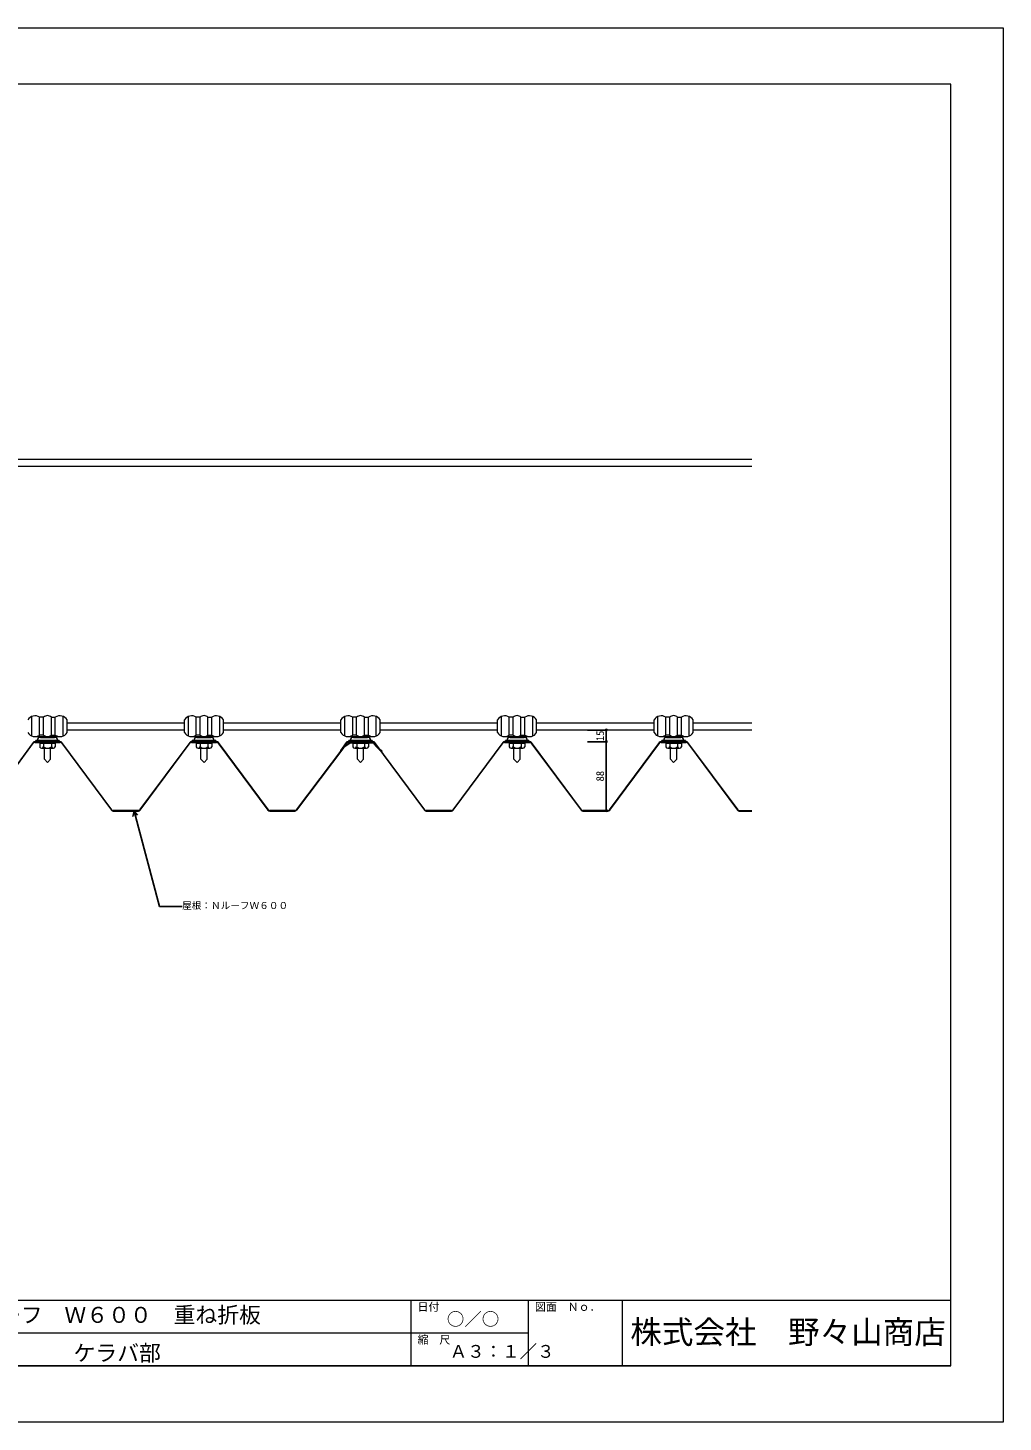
# Model space of a CAD drawing. Units: millimetres at full size, sheet at 1:3. Extents: x -1262 to 1258, y -891 to 1034.
# Drawn here: x 12 to 1258, y -891 to 891 of the extents above; entities that cross this region are included whole.
import ezdxf
from ezdxf.enums import TextEntityAlignment as Align

# ---------------------------------------------------------------- set-up
doc = ezdxf.new("R2010")
doc.units = ezdxf.units.MM
doc.header["$LTSCALE"] = 3
for name, color, linetype, lineweight in [('0-0_補助1', 4, 'Continuous', 5), ('0-4_寸法線1', 5, 'Continuous', 25), ('0-6_名称1', 5, 'Continuous', 25), ('0-B_屋根1', 6, 'Continuous', 20), ('1-9_吊金具', 3, 'Continuous', 9), ('2-7_ビス1', 7, 'Continuous', 5), ('4-2_H鋼1', 2, 'Continuous', 18), ('5-B_枠2', 4, 'Continuous', 5)]:
    doc.layers.add(name, color=color, linetype=linetype, lineweight=lineweight)
doc.styles.add('Arial', font='')
doc.styles.add('ＭＳ ゴシック', font='')
doc.styles.get('Arial').set_extended_font_data('Arial')
doc.styles.get('ＭＳ ゴシック').set_extended_font_data('MS Gothic')

msp = doc.modelspace()

# ---------------------------------------------------------------- linework, layer by layer
at = {"layer": '0-0_補助1'}
for p, q in [((-1194.647, -735), (1191.647, -735)), ((501.647, -735), (501.647, -819)), ((651.647, -735), (651.647, -819)), ((771.647, -735), (771.647, -819)), ((-320.3, -777), (651.647, -777)), ((1191.647, -819), (-1194.647, -819)), ((-1194.647, -819), (1191.647, -819))]:
    msp.add_line(p, q, dxfattribs=at)
msp.add_lwpolyline([(1191.647, -819), (1191.647, 819), (-1194.647, 819), (-1194.647, -819)], dxfattribs=at)
at = {"layer": '0-4_寸法線1'}
for p, q in [((727.449, -6.392), (751.449, -6.392)), ((751.449, -21.392), (751.449, -6.392)), ((727.449, -21.392), (751.449, -21.392)), ((727.449, -21.392), (751.449, -21.392)), ((751.449, -109.392), (751.449, -21.392)), ((727.449, -109.392), (751.449, -109.392))]:
    msp.add_line(p, q, dxfattribs=at)
for centre in [(751.449, -6.392), (751.449, -21.392), (751.449, -21.392), (751.449, -109.392)]:
    msp.add_circle(centre, 1.05, dxfattribs=at)
at = {"layer": '0-6_名称1'}
for q in [(146.705, -116.764), (152.5, -115.211)]:
    msp.add_line((148.049, -110.192), q, dxfattribs=at)
msp.add_lwpolyline([(148.049, -110.192), (180.642, -231.83), (209.477, -231.83)], dxfattribs=at)
at = {"layer": '0-B_屋根1'}
for p, q in [((19.201, -22.522), (-44.761, -108.585)), ((-44.119, -109.062), (19.843, -22.999)), ((53.633, -21.392), (21.449, -21.392)), ((21.449, -22.192), (53.633, -22.192)), ((55.239, -22.999), (119.201, -109.062)), ((119.843, -108.585), (55.881, -22.522)), ((219.201, -22.522), (155.239, -108.585)), ((155.881, -109.062), (219.843, -22.999)), ((253.633, -21.392), (221.449, -21.392)), ((221.449, -22.192), (253.633, -22.192)), ((255.239, -22.999), (319.201, -109.062)), ((319.843, -108.585), (255.881, -22.522)), ((415.527, -28.467), (355.241, -108.582)), ((416.101, -28.901), (355.781, -109.062)), ((412.301, -33.148), (419.843, -22.999)), ((423.246, -22.898), (416.149, -27.868)), ((423.659, -23.488), (416.562, -28.458)), ((453.633, -21.392), (421.449, -21.392)), ((421.449, -22.192), (453.633, -22.192)), ((452.97, -22.392), (424.852, -22.392)), ((452.914, -23.112), (424.852, -23.112)), ((455.239, -22.999), (519.201, -109.062)), ((519.843, -108.585), (455.881, -22.522)), ((464.497, -33.578), (465.076, -32.999)), ((619.201, -22.522), (555.239, -108.585)), ((555.881, -109.062), (619.843, -22.999)), ((653.633, -21.392), (621.449, -21.392)), ((621.449, -22.192), (653.633, -22.192)), ((655.239, -22.999), (719.201, -109.062)), ((719.843, -108.585), (655.881, -22.522)), ((819.201, -22.522), (755.239, -108.585)), ((755.881, -109.062), (819.843, -22.999)), ((853.633, -21.392), (821.449, -21.392)), ((821.449, -22.192), (853.633, -22.192)), ((855.239, -22.999), (919.201, -109.062)), ((919.843, -108.585), (855.881, -22.522)), ((153.633, -109.392), (121.449, -109.392)), ((153.633, -109.392), (121.449, -109.392)), ((121.449, -110.192), (153.534, -110.192)), ((121.449, -110.192), (153.633, -110.192)), ((353.633, -109.392), (321.449, -109.392)), ((321.449, -110.192), (353.534, -110.192)), ((553.633, -109.392), (521.449, -109.392)), ((521.449, -110.192), (553.633, -110.192)), ((753.633, -109.392), (721.449, -109.392)), ((753.633, -109.392), (721.449, -109.392)), ((721.449, -110.192), (753.534, -110.192)), ((721.449, -110.192), (753.633, -110.192)), ((921.449, -109.392), (937.491, -109.392)), ((921.449, -110.192), (937.491, -110.192))]:
    msp.add_line(p, q, dxfattribs=at)
msp.add_lwpolyline([(419.201, -22.522), (411.687, -32.633), (412.301, -33.148)], dxfattribs=at)
for centre, radius, start, end in [((21.449, -24.192), 2.8, 89.99991, 143.38014), ((21.449, -24.192), 2, 90.00019, 143.38061), ((53.633, -24.192), 2.8, 36.61986, 90.00009), ((53.633, -24.192), 2, 36.61939, 89.99981), ((221.449, -24.192), 2.8, 89.99991, 143.38014), ((221.449, -24.192), 2, 90.00019, 143.38061), ((253.633, -24.192), 2.8, 36.61986, 90.00009), ((253.633, -24.192), 2, 36.61939, 89.99981), ((417.755, -30.162), 2.8, 125.00023, 142.74486), ((417.755, -30.162), 2.08, 124.99948, 142.69893), ((421.449, -24.192), 2.8, 89.99991, 143.38014), ((421.449, -24.192), 2, 90.00019, 143.38061), ((424.852, -25.192), 2.8, 90.00003, 125.00014), ((424.816, -25.103), 2, 89.99985, 124.99992), ((452.912, -25.112), 2, 34.45147, 89.9427), ((452.967, -25.192), 2.8, 34.75226, 89.95164), ((453.633, -24.192), 2.8, 36.61986, 90.00009), ((453.633, -24.192), 2, 36.61939, 89.99981), ((483.367, -4.101), 35, 214.61022, 237.37362), ((483.367, -4.101), 34.2, 214.75229, 237.66784), ((621.449, -24.192), 2.8, 89.99991, 143.38014), ((621.449, -24.192), 2, 90.00019, 143.38061), ((653.633, -24.192), 2.8, 36.61986, 90.00009), ((653.633, -24.192), 2, 36.61939, 89.99981), ((821.449, -24.192), 2.8, 89.99991, 143.38014), ((821.449, -24.192), 2, 90.00019, 143.38061), ((853.633, -24.192), 2.8, 36.61986, 90.00009), ((853.633, -24.192), 2, 36.61939, 89.99981), ((121.449, -107.392), 2.8, 216.62064, 270.00024), ((121.449, -107.392), 2, 216.61939, 269.99981), ((153.633, -107.392), 2, 270.00019, 323.38061), ((153.633, -107.392), 2.8, 269.99945, 323.37936), ((321.449, -107.392), 2.8, 216.62064, 270.00024), ((321.449, -107.392), 2, 216.61939, 269.99981), ((353.534, -107.392), 2.8, 270, 323.37936), ((353.633, -107.392), 2, 270.00063, 323.38061), ((521.449, -107.392), 2.8, 216.62064, 270.00055), ((521.449, -107.392), 2, 216.61939, 269.99981), ((553.633, -107.392), 2, 270.00019, 323.38061), ((553.633, -107.392), 2.8, 269.99945, 323.37936), ((721.449, -107.392), 2.8, 216.62064, 270.00024), ((721.449, -107.392), 2, 216.61939, 269.99981), ((753.633, -107.392), 2, 270.00019, 323.38061), ((753.633, -107.392), 2.8, 269.99945, 323.37936), ((921.449, -107.392), 2.8, 216.62064, 270.00024), ((921.449, -107.392), 2, 216.61939, 269.99981)]:
    msp.add_arc(centre, radius, start, end, dxfattribs=at)
at = {"layer": '1-9_吊金具'}
for p, q in [((17.48, -13.963), (17.48, 10.867)), ((32.56, 9.957), (27.49, 9.957)), ((27.49, -13.053), (27.49, 9.957)), ((32.495, -13.053), (32.495, 9.957)), ((42.44, 9.957), (47.51, 9.957)), ((42.505, -13.053), (42.505, 9.892)), ((47.51, -13.053), (47.51, 9.957)), ((57.52, -13.963), (57.52, 10.867)), ((62.525, -9.653), (62.525, 6.558)), ((212.475, -9.653), (212.475, 6.558)), ((217.48, -13.963), (217.48, 10.867)), ((232.56, 9.957), (227.49, 9.957)), ((227.49, -13.053), (227.49, 9.957)), ((232.495, -13.053), (232.495, 9.957)), ((242.44, 9.957), (247.51, 9.957)), ((242.505, -13.053), (242.505, 9.892)), ((247.51, -13.053), (247.51, 9.957)), ((257.52, -13.963), (257.52, 10.867)), ((262.525, -9.653), (262.525, 6.558)), ((412.475, -9.653), (412.475, 6.558)), ((417.48, -13.963), (417.48, 10.867)), ((432.56, 9.957), (427.49, 9.957)), ((427.49, -13.053), (427.49, 9.957)), ((432.495, -13.053), (432.495, 9.957)), ((442.44, 9.957), (447.51, 9.957)), ((442.505, -13.053), (442.505, 9.892)), ((447.51, -13.053), (447.51, 9.957)), ((457.52, -13.963), (457.52, 10.867)), ((462.525, -9.653), (462.525, 6.558)), ((612.475, -9.653), (612.475, 6.558)), ((617.48, -13.963), (617.48, 10.867)), ((632.56, 9.957), (627.49, 9.957)), ((627.49, -13.053), (627.49, 9.957)), ((632.495, -13.053), (632.495, 9.957)), ((642.44, 9.957), (647.51, 9.957)), ((642.505, -13.053), (642.505, 9.892)), ((647.51, -13.053), (647.51, 9.957)), ((657.52, -13.963), (657.52, 10.867)), ((662.525, -9.653), (662.525, 6.558)), ((812.475, -9.653), (812.475, 6.558)), ((817.48, -13.963), (817.48, 10.867)), ((832.56, 9.957), (827.49, 9.957)), ((827.49, -13.053), (827.49, 9.957)), ((832.495, -13.053), (832.495, 9.957)), ((842.44, 9.957), (847.51, 9.957)), ((842.505, -13.053), (842.505, 9.892)), ((847.51, -13.053), (847.51, 9.957)), ((857.52, -13.963), (857.52, 10.867)), ((862.525, -9.653), (862.525, 6.558)), ((21.64, -14.808), (53.36, -14.808)), ((32.495, -13.053), (27.49, -13.053)), ((42.505, -13.053), (47.51, -13.053)), ((221.64, -14.808), (253.36, -14.808)), ((232.495, -13.053), (227.49, -13.053)), ((242.505, -13.053), (247.51, -13.053)), ((421.64, -14.808), (453.36, -14.808)), ((432.495, -13.053), (427.49, -13.053)), ((442.505, -13.053), (447.51, -13.053)), ((621.64, -14.808), (653.36, -14.808)), ((632.495, -13.053), (627.49, -13.053)), ((642.505, -13.053), (647.51, -13.053)), ((821.64, -14.808), (853.36, -14.808)), ((832.495, -13.053), (827.49, -13.053)), ((842.505, -13.053), (847.51, -13.053))]:
    msp.add_line(p, q, dxfattribs=at)
for centre, radius, start, end in [((21.64, 0.987), 10.725, 56.71, 148.70955), ((37.5, 5.017), 7.02, 44.63, 135.37), ((53.36, 0.987), 10.725, 31.29045, 123.29), ((221.64, 0.987), 10.725, 56.71, 148.70955), ((237.5, 5.017), 7.02, 44.63, 135.37), ((253.36, 0.987), 10.725, 31.29045, 123.29), ((421.64, 0.987), 10.725, 56.71, 148.70955), ((437.5, 5.017), 7.02, 44.63, 135.37), ((453.36, 0.987), 10.725, 31.29045, 123.29), ((621.64, 0.987), 10.725, 56.71, 148.70955), ((637.5, 5.017), 7.02, 44.63, 135.37), ((653.36, 0.987), 10.725, 31.29045, 123.29), ((821.64, 0.987), 10.725, 56.71, 148.70955), ((837.5, 5.017), 7.02, 44.63, 135.37), ((853.36, 0.987), 10.725, 31.29045, 123.29), ((21.64, -4.083), 10.725, 211.29045, 303.29), ((37.5, -6.794), 8.014, 231.35363, 308.64637), ((53.36, -4.083), 10.725, 236.71, 328.70955), ((221.64, -4.083), 10.725, 211.29045, 303.29), ((237.5, -6.794), 8.014, 231.35363, 308.64637), ((253.36, -4.083), 10.725, 236.71, 328.70955), ((421.64, -4.083), 10.725, 211.29045, 303.29), ((437.5, -6.794), 8.014, 231.35363, 308.64637), ((453.36, -4.083), 10.725, 236.71, 328.70955), ((621.64, -4.083), 10.725, 211.29045, 303.29), ((637.5, -6.794), 8.014, 231.35363, 308.64637), ((653.36, -4.083), 10.725, 236.71, 328.70955), ((821.64, -4.083), 10.725, 211.29045, 303.29), ((837.5, -6.794), 8.014, 231.35363, 308.64637), ((853.36, -4.083), 10.725, 236.71, 328.70955)]:
    msp.add_arc(centre, radius, start, end, dxfattribs=at)
at = {"layer": '2-7_ビス1'}
for p, q in [((27.5, -14.808), (27.5, -15.808)), ((27.5, -14.808), (47.5, -14.808)), ((47.5, -15.808), (27.5, -15.808)), ((28.475, -15.808), (46.525, -15.808)), ((47.5, -14.808), (47.5, -15.808)), ((227.5, -14.808), (227.5, -15.808)), ((227.5, -14.808), (247.5, -14.808)), ((247.5, -15.808), (227.5, -15.808)), ((228.475, -15.808), (246.525, -15.808)), ((247.5, -14.808), (247.5, -15.808)), ((427.5, -14.808), (427.5, -15.808)), ((427.5, -14.808), (447.5, -14.808)), ((447.5, -15.808), (427.5, -15.808)), ((428.475, -15.808), (446.525, -15.808)), ((447.5, -14.808), (447.5, -15.808)), ((627.5, -14.808), (627.5, -15.808)), ((627.5, -14.808), (647.5, -14.808)), ((647.5, -15.808), (627.5, -15.808)), ((628.475, -15.808), (646.525, -15.808)), ((647.5, -14.808), (647.5, -15.808)), ((827.5, -14.808), (827.5, -15.808)), ((827.5, -14.808), (847.5, -14.808)), ((847.5, -15.808), (827.5, -15.808)), ((828.475, -15.808), (846.525, -15.808)), ((847.5, -14.808), (847.5, -15.808)), ((52.5, -19.783), (22.5, -19.783)), ((27.525, -23.783), (27.525, -27.758)), ((47.475, -23.783), (27.525, -23.783)), ((30, -29.783), (45, -29.783)), ((32.55, -23.783), (32.55, -27.758)), ((33.525, -43.833), (33.525, -29.783)), ((41.475, -43.833), (41.475, -29.783)), ((42.525, -23.783), (42.525, -27.758)), ((47.475, -23.783), (47.475, -27.758)), ((252.5, -19.783), (222.5, -19.783)), ((227.525, -23.783), (227.525, -27.758)), ((247.475, -23.783), (227.525, -23.783)), ((230, -29.783), (245, -29.783)), ((232.55, -23.783), (232.55, -27.758)), ((233.525, -43.833), (233.525, -29.783)), ((241.475, -43.833), (241.475, -29.783)), ((242.525, -23.783), (242.525, -27.758)), ((247.475, -23.783), (247.475, -27.758)), ((452.5, -19.783), (422.5, -19.783)), ((427.525, -23.783), (427.525, -27.758)), ((447.475, -23.783), (427.525, -23.783)), ((430, -29.783), (445, -29.783)), ((432.55, -23.783), (432.55, -27.758)), ((433.525, -43.833), (433.525, -29.783)), ((441.475, -43.833), (441.475, -29.783)), ((442.525, -23.783), (442.525, -27.758)), ((447.475, -23.783), (447.475, -27.758)), ((652.5, -19.783), (622.5, -19.783)), ((627.525, -23.783), (627.525, -27.758)), ((647.475, -23.783), (627.525, -23.783)), ((630, -29.783), (645, -29.783)), ((632.55, -23.783), (632.55, -27.758)), ((633.525, -43.833), (633.525, -29.783)), ((641.475, -43.833), (641.475, -29.783)), ((642.525, -23.783), (642.525, -27.758)), ((647.475, -23.783), (647.475, -27.758)), ((852.5, -19.783), (822.5, -19.783)), ((827.525, -23.783), (827.525, -27.758)), ((847.475, -23.783), (827.525, -23.783)), ((830, -29.783), (845, -29.783)), ((832.55, -23.783), (832.55, -27.758)), ((833.525, -43.833), (833.525, -29.783)), ((841.475, -43.833), (841.475, -29.783)), ((842.525, -23.783), (842.525, -27.758)), ((847.475, -23.783), (847.475, -27.758)), ((33.525, -43.833), (37.5, -47.808)), ((41.475, -43.833), (37.5, -47.808)), ((233.525, -43.833), (237.5, -47.808)), ((241.475, -43.833), (237.5, -47.808)), ((433.525, -43.833), (437.5, -47.808)), ((441.475, -43.833), (437.5, -47.808)), ((633.525, -43.833), (637.5, -47.808)), ((641.475, -43.833), (637.5, -47.808)), ((833.525, -43.833), (837.5, -47.808)), ((841.475, -43.833), (837.5, -47.808))]:
    msp.add_line(p, q, dxfattribs=at)
for points in [[(52.5, -19.783), (52.5, -20.783), (22.5, -20.783), (22.5, -19.783)], [(252.5, -19.783), (252.5, -20.783), (222.5, -20.783), (222.5, -19.783)], [(452.5, -19.783), (452.5, -20.783), (422.5, -20.783), (422.5, -19.783)], [(652.5, -19.783), (652.5, -20.783), (622.5, -20.783), (622.5, -19.783)], [(852.5, -19.783), (852.5, -20.783), (822.5, -20.783), (822.5, -19.783)]]:
    msp.add_lwpolyline(points, dxfattribs=at)
for centre, radius, start, end in [((28.475, -19.783), 3.975, 90, 180), ((46.525, -19.783), 3.975, 0, 90), ((228.475, -19.783), 3.975, 90, 180), ((246.525, -19.783), 3.975, 0, 90), ((428.475, -19.783), 3.975, 90, 180), ((446.525, -19.783), 3.975, 0, 90), ((628.475, -19.783), 3.975, 90, 180), ((646.525, -19.783), 3.975, 0, 90), ((828.475, -19.783), 3.975, 90, 180), ((846.525, -19.783), 3.975, 0, 90), ((30, -27.233), 2.55, 191.42, 348.58), ((37.5, -22.658), 7.125, 225.8, 314.2), ((45, -27.233), 2.55, 191.42, 348.58), ((230, -27.233), 2.55, 191.42, 348.58), ((237.5, -22.658), 7.125, 225.8, 314.2), ((245, -27.233), 2.55, 191.42, 348.58), ((430, -27.233), 2.55, 191.42, 348.58), ((437.5, -22.658), 7.125, 225.8, 314.2), ((445, -27.233), 2.55, 191.42, 348.58), ((630, -27.233), 2.55, 191.42, 348.58), ((637.5, -22.658), 7.125, 225.8, 314.2), ((645, -27.233), 2.55, 191.42, 348.58), ((830, -27.233), 2.55, 191.42, 348.58), ((837.5, -22.658), 7.125, 225.8, 314.2), ((845, -27.233), 2.55, 191.42, 348.58)]:
    msp.add_arc(centre, radius, start, end, dxfattribs=at)
at = {"layer": '4-2_H鋼1'}
for p, q in [((-600, 339.617), (937.491, 339.617)), ((-600, 330.617), (937.491, 330.617)), ((62.525, 2.617), (212.475, 2.617)), ((262.525, 2.617), (412.475, 2.617)), ((462.525, 2.617), (612.475, 2.617)), ((662.525, 2.617), (812.475, 2.617)), ((862.525, 2.617), (937.491, 2.617)), ((62.525, -6.383), (212.475, -6.383)), ((262.525, -6.383), (412.475, -6.383)), ((462.525, -6.383), (612.475, -6.383)), ((662.525, -6.383), (812.475, -6.383)), ((862.525, -6.383), (937.491, -6.383))]:
    msp.add_line(p, q, dxfattribs=at)
at = {"layer": '5-B_枠2'}
msp.add_lwpolyline([(-1261.5, 891), (1258.5, 891), (1258.5, -891), (-1261.5, -891)], close=True, dxfattribs=at)

# ---------------------------------------------------------------- texts
at = {"layer": '0-0_補助1', "style": 'Arial'}
for s, height, p in [('Ｎルーフ\u3000Ｗ６００\u3000重ね折板', 20.45, (-80.326, -770.295)), ('日付', 10.23, (510.321, -751.913)), ('図面\u3000Ｎｏ．', 10.23, (660.321, -751.913)), ('○／○', 16.36, (547.769, -772.439)), ('株式会社\u3000野々山商店', 29.55, (782.181, -799.551)), ('縮\u3000尺', 10.23, (510.321, -793.913)), ('ケラバ部', 20.45, (70.783, -819)), ('Ａ３：１／３', 16.36, (551.481, -813.7))]:
    msp.add_text(s, height=height, dxfattribs=at).set_placement(p, align=Align.BOTTOM_LEFT)
at = {"layer": '0-4_寸法線1', "style": 'ＭＳ ゴシック'}
for s, p in [('15', (751.449, -20.642)), ('88', (751.449, -72.142))]:
    msp.add_text(s, height=9.897, rotation=90, dxfattribs=at).set_placement(p, align=Align.BOTTOM_LEFT)
at = {"layer": '0-6_名称1', "style": 'ＭＳ ゴシック'}
msp.add_text('屋根：ＮルーフＷ６００', height=8.798, dxfattribs=at).set_placement((209.477, -237.83), align=Align.BOTTOM_LEFT)

doc.saveas('drawing.dxf')
